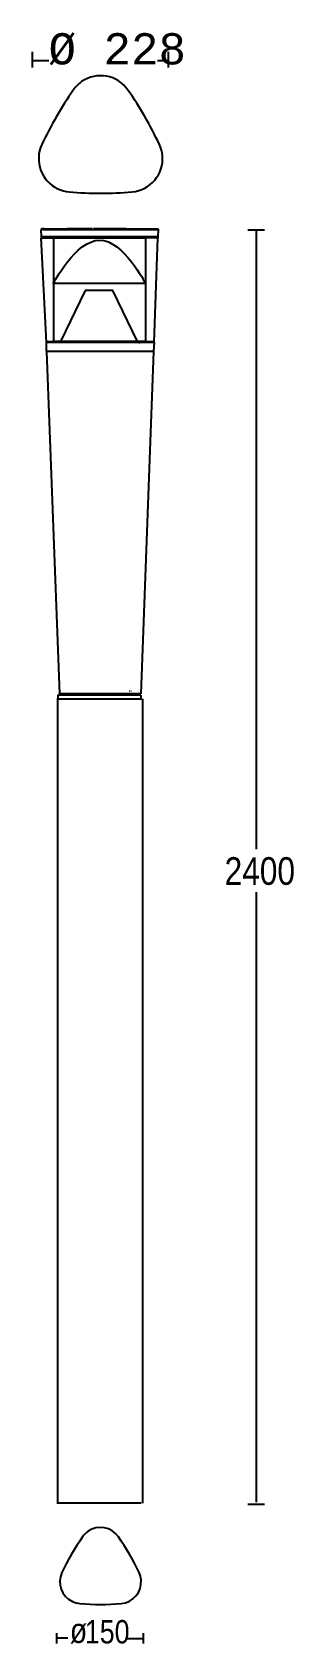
# Model space of a CAD drawing. Extents: x 0 to 54, y 4 to 336.
import ezdxf

# ---------------------------------------------------------------- set-up
doc = ezdxf.new("R2010")
doc.units = 0
doc.layers.add('LIVELLO_1', color=160, linetype='Continuous')
doc.styles.add('STD', font='txt')

# ---------------------------------------------------------------- blocks, each defined once
blk = doc.blocks.new('AI9-BLK1')
at = {"layer": 'LIVELLO_1', "color": 7}
for p, q in [((-26.96, 163.07), (-26.96, 159.83)), ((1.13, 163.07), (1.13, 159.83)), ((-26.96, 161.27), (-23.56, 161.27)), ((-1.12, 161.27), (1.13, 161.27)), ((-24.98, 126.5), (-14.57, 126.64)), ((-24.86, 126.41), (-0.85, 126.41)), ((-14.32, 126.64), (-0.98, 126.5)), ((-0.95, 124.88), (-0.87, 126.38)), ((17.57, 126.31), (21, 126.31)), ((-25.11, 124.72), (-0.97, 124.72)), ((-25.08, 124.7), (-25.08, 124.36)), ((-24.02, 103.08), (-25.08, 124.7)), ((-24.94, 124.7), (-24.95, 124.88)), ((-0.92, 124.9), (-24.81, 124.9)), ((-1.82, 103.08), (-1, 124.7)), ((-1.05, 124.88), (-1.06, 124.7)), ((-1, 124.7), (-1, 124.63)), ((19.32, -1.41), (19.32, 126.29)), ((-1.79, 103.06), (-24.04, 103.06)), ((-1.91, 103.23), (-23.91, 103.23)), ((-4.93, 103.06), (-4.77, 103.06)), ((-1.93, 103.08), (-1.94, 103.26)), ((-1.82, 103.08), (-1.91, 101.28)), ((-23.99, 101.28), (-24, 103.02)), ((-1.88, 101.25), (-23.96, 101.25)), ((-1.93, 101.22), (-4.54, 30.61)), ((-21.69, 30.37), (-21.67, 29.61)), ((-4.55, 30.37), (-21.69, 30.37)), ((-4.55, 30.37), (-4.57, 29.61)), ((-21.89, 29.61), (-4.35, 29.61)), ((-21.76, 29.6), (-21.76, -136.3)), ((-4.2, 29.6), (-4.2, -136.3)), ((19.32, -136.12), (19.32, -10.26)), ((-4.44, -136.33), (-21.89, -136.33)), ((17.57, -136.48), (21, -136.48)), ((-19.61, -164.14), (-21.92, -164.16)), ((-21.88, -165.27), (-21.88, -163.1)), ((-7.28, -164.19), (-3.95, -164.2)), ((-3.96, -165.28), (-3.96, -163.1))]:
    blk.add_line(p, q, dxfattribs=at)
for points in [[(-25.05, 124.88), (-25.11, 126.38), (-25.11, 126.4)], [(-0.87, 126.38), (-0.87, 126.4), (-0.98, 126.5)], [(-4.61, 30.6), (-21.26, 30.6), (-23.93, 101.22)]]:
    blk.add_lwpolyline(points, dxfattribs=at)
for points in [[(-22.57, 124.63), (-22.57, 103.37), (-3.49, 103.37), (-3.49, 124.63)], [(-16.06, 113.8), (-21.11, 103.26), (-5.26, 103.26), (-10.3, 113.8)]]:
    blk.add_lwpolyline(points, close=True, dxfattribs=at)
for points, knots in [([(-7.19, 155.16), (-9.36, 158.28), (-13.64, 159.05), (-16.76, 156.89), (-17.43, 156.42), (-18.02, 155.84), (-18.48, 155.16)], [0, 0, 0, 0, 1, 1, 1, 2, 2, 2, 2]), ([(-24.97, 143.93), (-26.59, 140.5), (-25.11, 136.4), (-21.68, 134.79), (-20.94, 134.44), (-20.14, 134.22), (-19.32, 134.15)], [0, 0, 0, 0, 1, 1, 1, 2, 2, 2, 2]), ([(-6.35, 134.15), (-2.57, 134.47), (0.24, 137.8), (-0.08, 141.58), (-0.14, 142.4), (-0.36, 143.19), (-0.71, 143.93)], [0, 0, 0, 0, 1, 1, 1, 2, 2, 2, 2]), ([(-24.94, 126.5), (-24.89, 126.5), (-24.83, 126.5), (-24.78, 126.5), (-24.73, 126.5), (-24.7, 126.51), (-24.61, 126.51), (-24.55, 126.51), (-24.44, 126.51), (-24.47, 126.51), (-24.48, 126.51), (-24.49, 126.51), (-24.51, 126.51), (-24.57, 126.51), (-24.61, 126.51), (-24.66, 126.51), (-24.71, 126.51), (-24.77, 126.5), (-24.82, 126.5), (-24.88, 126.5), (-24.93, 126.5), (-24.99, 126.5)], [0, 0, 0, 0, 1, 1, 1, 2, 2, 2, 3, 3, 3, 4, 4, 4, 5, 5, 5, 6, 6, 6, 7, 7, 7, 7]), ([(-24.72, 124.7), (-24.72, 124.7), (-24.74, 124.7), (-24.74, 124.7), (-24.77, 124.7), (-24.68, 124.7), (-24.63, 124.7), (-24.63, 124.7), (-24.45, 124.7), (-24.45, 124.7), (-24.45, 124.7), (-24.28, 124.7), (-24.28, 124.7), (-24.28, 124.7), (-23.81, 124.7), (-23.81, 124.7), (-23.81, 124.7), (-23.51, 124.7), (-23.51, 124.7), (-23.51, 124.7), (-23.18, 124.7), (-23.18, 124.7), (-23.18, 124.7), (-22.79, 124.7), (-22.79, 124.7), (-22.79, 124.7), (-22.36, 124.7), (-22.36, 124.7), (-22.36, 124.7), (-21.94, 124.7), (-21.94, 124.7)], [0, 0, 0, 0, 1, 1, 1, 2, 2, 2, 3, 3, 3, 4, 4, 4, 5, 5, 5, 6, 6, 6, 7, 7, 7, 8, 8, 8, 9, 9, 9, 10, 10, 10, 10]), ([(-22.6, 115.27), (-22.6, 115.27), (-3.57, 115.27), (-3.57, 115.27), (-3.57, 115.27), (-8.15, 124.22), (-13.06, 124.2), (-17.97, 124.18), (-22.6, 115.27), (-22.6, 115.27)], [0, 0, 0, 0, 1, 1, 1, 2, 2, 2, 3, 3, 3, 3]), ([(-9.17, -143.24), (-10.59, -141.2), (-13.39, -140.69), (-15.44, -142.11), (-15.88, -142.42), (-16.26, -142.8), (-16.56, -143.24)], [0, 0, 0, 0, 1, 1, 1, 2, 2, 2, 2]), ([(-20.82, -150.61), (-21.88, -152.86), (-20.91, -155.54), (-18.66, -156.6), (-18.17, -156.83), (-17.65, -156.97), (-17.12, -157.01)], [0, 0, 0, 0, 1, 1, 1, 2, 2, 2, 2]), ([(-8.61, -157.01), (-6.13, -156.81), (-4.29, -154.63), (-4.5, -152.15), (-4.55, -151.61), (-4.68, -151.09), (-4.91, -150.61)], [0, 0, 0, 0, 1, 1, 1, 2, 2, 2, 2])]:
    blk.add_open_spline(points, degree=3, knots=knots, dxfattribs=at)
for points in [[(-18.49, 155.15), (-20.96, 151.6), (-23.12, 147.85), (-24.97, 143.93)], [(-0.71, 143.93), (-2.55, 147.85), (-4.72, 151.6), (-7.19, 155.16)], [(-19.32, 134.15), (-15.01, 133.79), (-10.67, 133.79), (-6.36, 134.15)], [(-25.06, 126.5), (-25.09, 126.5), (-25.11, 126.48), (-25.11, 126.46)], [(-11.54, 31.17), (-11.55, 31.17), (-11.57, 31.17), (-11.58, 31.17)], [(-6.78, 31.17), (-6.81, 31.17), (-6.83, 31.17), (-6.85, 31.17)], [(-6.52, 31.17), (-6.54, 31.17), (-6.56, 31.17), (-6.59, 31.17)], [(-18.97, 29.6), (-18.98, 29.6), (-18.99, 29.6), (-19.01, 29.6)], [(-16.56, -143.24), (-18.19, -145.57), (-19.61, -148.04), (-20.82, -150.61)], [(-4.91, -150.61), (-6.12, -148.04), (-7.54, -145.57), (-9.17, -143.24)], [(-17.12, -157.01), (-14.29, -157.25), (-11.44, -157.25), (-8.61, -157.01)]]:
    blk.add_open_spline(points, degree=3, dxfattribs=at)
at = {"layer": 'LIVELLO_1', "color": 7, "attachment_point": 1, "style": 'STD'}
for s, insert, char_height in [('\\fCourier|b0|i0;\\H6.4355;\\W0.88;\\C7;Ø 228', (-23.6, 166.88), 6.4355), ('\\fArial Narrow|b0|i0;\\H5.7034;\\C7;2400', (12.75, -3.07), 5.7034), ('\\fArial Narrow|b0|i0;\\H5.1165;\\C7;ø', (-19.19, -160.02), 5.1165), ('\\fArial Narrow|b0|i0;\\H4.8163;\\C7;150', (-16.08, -160.42), 4.8163)]:
    blk.add_mtext(s, dxfattribs=dict(at, insert=insert, char_height=char_height))

msp = doc.modelspace()

# ---------------------------------------------------------------- block references
at = {"layer": 'LIVELLO_1', "color": 7}
msp.add_blockref('AI9-BLK1', (27.017645, 169.162973), dxfattribs=at)

doc.saveas('drawing.dxf')
